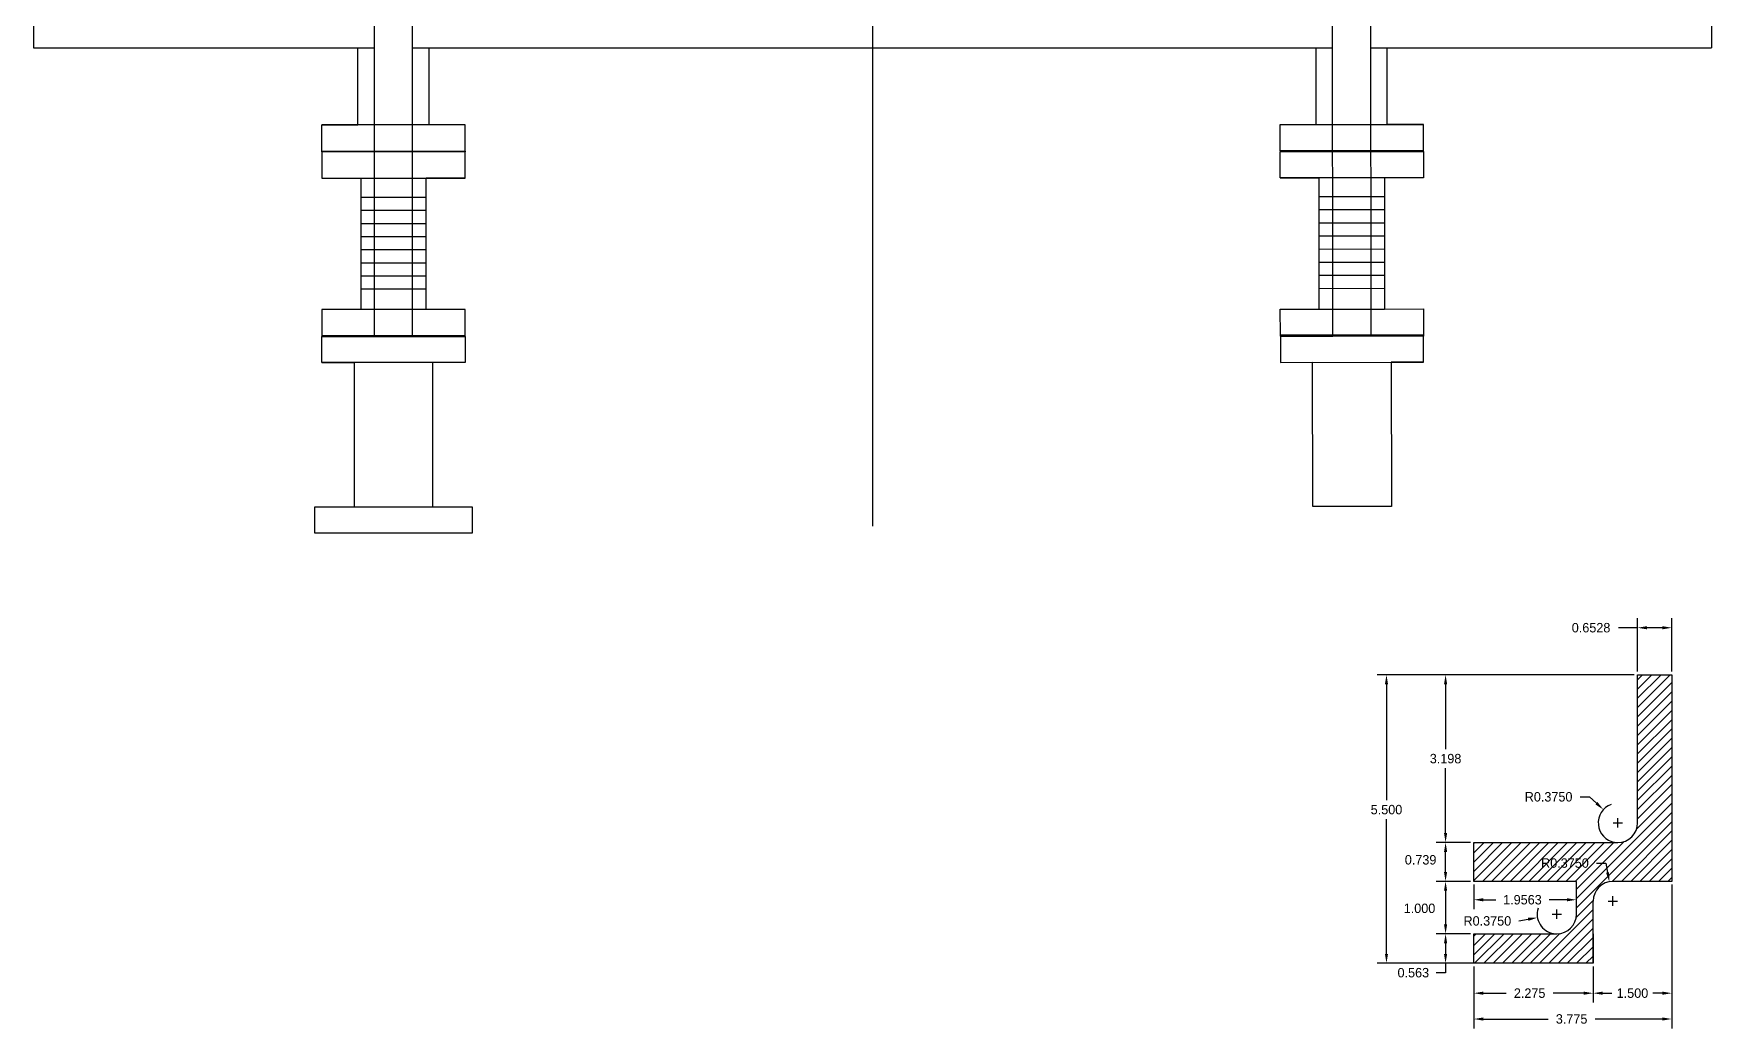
# Model space of a CAD drawing. Header units: inches. Extents: x -164 to 250, y -285 to 80.
# Drawn here: x -113.87 to -81.87, y -143.17 to -124.21 of the extents above; entities that cross this region are included whole.
import ezdxf

# ---------------------------------------------------------------- set-up
doc = ezdxf.new("R2010")
doc.units = ezdxf.units.IN
doc.header["$MEASUREMENT"] = 0
doc.layers.add('trajectories', color=3, linetype='Continuous')
doc.dimstyles.get("Standard").update_dxf_attribs({"dimtxt": 0.18, "dimasz": 0.18, "dimexe": 0.18, "dimexo": 0.0625, "dimgap": 0.09, "dimtad": 0, "dimtih": 1, "dimtoh": 1, "dimdec": 4, "dimzin": 0, "dimdsep": 46, "dimtxsty": 'Standard', "dimcen": 0.09, "dimadec": 0, "dimazin": 0, "dimtfac": 1, "dimtdec": 4, "dimtofl": 0, "dimtmove": 0, "dimatfit": 3, "dimfxl": 1, "dimtolj": 1, "dimtzin": 0, "dimarcsym": 0})

# ---------------------------------------------------------------- blocks, each defined once
blk = doc.blocks.new('*D135')
at = {"layer": 'Defpoints', "color": 0, "transparency": 16777216}
for p in [(-86.4, -141.369), (-86.939, -141.931), (-86.4, -141.931)]:
    blk.add_point(p, dxfattribs=at)
at = {"layer": 'trajectories', "color": 0, "lineweight": -2, "transparency": 16777216}
for p, q in [((-86.462, -141.369), (-87.119, -141.369)), ((-86.939, -141.549), (-86.939, -141.751)), ((-86.462, -141.931), (-87.119, -141.931)), ((-86.939, -141.931), (-86.939, -142.111)), ((-86.939, -142.111), (-87.119, -142.111))]:
    blk.add_line(p, q, dxfattribs=at)
at = {"layer": 'trajectories', "color": 0, "transparency": 16777216}
for points in [[(-86.969, -141.549), (-86.909, -141.549), (-86.939, -141.369)], [(-86.969, -141.751), (-86.909, -141.751), (-86.939, -141.931)]]:
    blk.add_solid(points, dxfattribs=at)
at = {"layer": 'trajectories', "color": 0, "transparency": 16777216, "insert": (-87.554, -142.111), "char_height": 0.18, "attachment_point": 5}
blk.add_mtext('\\A1;0.563', dxfattribs=at)
blk = doc.blocks.new('*D136')
at = {"layer": 'Defpoints', "color": 0, "transparency": 16777216}
for p in [(-86.4, -140.369), (-86.939, -141.369), (-86.4, -141.369)]:
    blk.add_point(p, dxfattribs=at)
at = {"layer": 'trajectories', "color": 0, "lineweight": -2, "transparency": 16777216}
for p, q in [((-86.462, -140.369), (-87.119, -140.369)), ((-86.939, -140.549), (-86.939, -141.189)), ((-86.462, -141.369), (-87.119, -141.369))]:
    blk.add_line(p, q, dxfattribs=at)
at = {"layer": 'trajectories', "color": 0, "transparency": 16777216}
for points in [[(-86.969, -140.549), (-86.909, -140.549), (-86.939, -140.369)], [(-86.969, -141.189), (-86.909, -141.189), (-86.939, -141.369)]]:
    blk.add_solid(points, dxfattribs=at)
at = {"layer": 'trajectories', "color": 0, "transparency": 16777216, "insert": (-87.436, -140.884), "char_height": 0.18, "attachment_point": 5}
blk.add_mtext('\\A1;1.000', dxfattribs=at)
blk = doc.blocks.new('*D137')
at = {"layer": 'Defpoints', "color": 0, "transparency": 16777216}
for p in [(-86.939, -139.629), (-86.4, -139.629), (-86.4, -140.369)]:
    blk.add_point(p, dxfattribs=at)
at = {"layer": 'trajectories', "color": 0, "lineweight": -2, "transparency": 16777216}
for p, q in [((-86.462, -139.629), (-87.119, -139.629)), ((-86.939, -140.189), (-86.939, -139.809)), ((-86.462, -140.369), (-87.119, -140.369))]:
    blk.add_line(p, q, dxfattribs=at)
at = {"layer": 'trajectories', "color": 0, "transparency": 16777216}
for points in [[(-86.969, -139.809), (-86.909, -139.809), (-86.939, -139.629)], [(-86.969, -140.189), (-86.909, -140.189), (-86.939, -140.369)]]:
    blk.add_solid(points, dxfattribs=at)
at = {"layer": 'trajectories', "color": 0, "transparency": 16777216, "insert": (-87.415, -139.959), "char_height": 0.18, "attachment_point": 5}
blk.add_mtext('\\A1;0.739', dxfattribs=at)
blk = doc.blocks.new('*D138')
at = {"layer": 'Defpoints', "color": 0, "transparency": 16777216}
for p in [(-88.066, -136.431), (-83.277, -136.431), (-84.125, -141.931)]:
    blk.add_point(p, dxfattribs=at)
at = {"layer": 'trajectories', "color": 0, "lineweight": -2, "transparency": 16777216}
for p, q in [((-83.34, -136.431), (-88.246, -136.431)), ((-88.066, -136.611), (-88.066, -138.822)), ((-88.066, -141.751), (-88.066, -139.182)), ((-84.187, -141.931), (-88.246, -141.931))]:
    blk.add_line(p, q, dxfattribs=at)
at = {"layer": 'trajectories', "color": 0, "transparency": 16777216}
for points in [[(-88.096, -136.611), (-88.036, -136.611), (-88.066, -136.431)], [(-88.096, -141.751), (-88.036, -141.751), (-88.066, -141.931)]]:
    blk.add_solid(points, dxfattribs=at)
at = {"layer": 'trajectories', "color": 0, "transparency": 16777216, "insert": (-88.066, -139.002), "char_height": 0.18, "attachment_point": 5}
blk.add_mtext('\\A1;5.500', dxfattribs=at)
blk = doc.blocks.new('*D115')
at = {"layer": 'Defpoints', "color": 0, "transparency": 16777216}
for p in [(-86.939, -136.431), (-83.277, -136.431), (-86.4, -139.629)]:
    blk.add_point(p, dxfattribs=at)
at = {"layer": 'trajectories', "color": 0, "lineweight": -2, "transparency": 16777216}
for p, q in [((-83.34, -136.431), (-87.119, -136.431)), ((-86.939, -136.611), (-86.939, -137.85)), ((-86.939, -139.449), (-86.939, -138.21)), ((-86.462, -139.629), (-87.119, -139.629))]:
    blk.add_line(p, q, dxfattribs=at)
at = {"layer": 'trajectories', "color": 0, "transparency": 16777216}
for points in [[(-86.969, -136.611), (-86.909, -136.611), (-86.939, -136.431)], [(-86.969, -139.449), (-86.909, -139.449), (-86.939, -139.629)]]:
    blk.add_solid(points, dxfattribs=at)
at = {"layer": 'trajectories', "color": 0, "transparency": 16777216, "insert": (-86.939, -138.03), "char_height": 0.18, "attachment_point": 5}
blk.add_mtext('\\A1;3.198', dxfattribs=at)
blk = doc.blocks.new('*D139')
at = {"layer": 'Defpoints', "color": 0, "transparency": 16777216}
for p in [(-86.4, -141.931), (-84.125, -141.931), (-84.125, -142.501)]:
    blk.add_point(p, dxfattribs=at)
at = {"layer": 'trajectories', "color": 0, "lineweight": -2, "transparency": 16777216}
for p, q in [((-86.4, -141.994), (-86.4, -142.681)), ((-84.125, -141.994), (-84.125, -142.681)), ((-86.22, -142.501), (-85.786, -142.501)), ((-84.305, -142.501), (-84.886, -142.501))]:
    blk.add_line(p, q, dxfattribs=at)
at = {"layer": 'trajectories', "color": 0, "transparency": 16777216}
for points in [[(-86.22, -142.471), (-86.22, -142.531), (-86.4, -142.501)], [(-84.305, -142.471), (-84.305, -142.531), (-84.125, -142.501)]]:
    blk.add_solid(points, dxfattribs=at)
at = {"layer": 'trajectories', "color": 0, "transparency": 16777216, "insert": (-85.336, -142.501), "char_height": 0.18, "attachment_point": 5}
blk.add_mtext('\\A1;2.275', dxfattribs=at)
blk = doc.blocks.new('*D140')
at = {"layer": 'Defpoints', "color": 0, "transparency": 16777216}
for p in [(-82.625, -140.369), (-84.125, -141.931), (-82.625, -142.501)]:
    blk.add_point(p, dxfattribs=at)
at = {"layer": 'trajectories', "color": 0, "lineweight": -2, "transparency": 16777216}
for p, q in [((-82.625, -140.431), (-82.625, -142.681)), ((-84.125, -141.994), (-84.125, -142.681)), ((-83.945, -142.501), (-83.765, -142.501)), ((-82.805, -142.501), (-82.985, -142.501))]:
    blk.add_line(p, q, dxfattribs=at)
at = {"layer": 'trajectories', "color": 0, "transparency": 16777216}
for points in [[(-83.945, -142.471), (-83.945, -142.531), (-84.125, -142.501)], [(-82.805, -142.471), (-82.805, -142.531), (-82.625, -142.501)]]:
    blk.add_solid(points, dxfattribs=at)
at = {"layer": 'trajectories', "color": 0, "transparency": 16777216, "insert": (-83.375, -142.501), "char_height": 0.18, "attachment_point": 5}
blk.add_mtext('\\A1;1.500', dxfattribs=at)
blk = doc.blocks.new('*D141')
at = {"layer": 'Defpoints', "color": 0, "transparency": 16777216}
for p in [(-82.625, -140.369), (-86.4, -141.931), (-82.625, -142.993)]:
    blk.add_point(p, dxfattribs=at)
at = {"layer": 'trajectories', "color": 0, "lineweight": -2, "transparency": 16777216}
for p, q in [((-82.625, -140.431), (-82.625, -143.173)), ((-86.4, -141.994), (-86.4, -143.173)), ((-86.22, -142.993), (-84.985, -142.993)), ((-82.805, -142.993), (-84.085, -142.993))]:
    blk.add_line(p, q, dxfattribs=at)
at = {"layer": 'trajectories', "color": 0, "transparency": 16777216}
for points in [[(-86.22, -142.963), (-86.22, -143.023), (-86.4, -142.993)], [(-82.805, -142.963), (-82.805, -143.023), (-82.625, -142.993)]]:
    blk.add_solid(points, dxfattribs=at)
at = {"layer": 'trajectories', "color": 0, "transparency": 16777216, "insert": (-84.535, -142.993), "char_height": 0.18, "attachment_point": 5}
blk.add_mtext('\\A1;3.775', dxfattribs=at)
blk = doc.blocks.new('*D142')
at = {"layer": 'Defpoints', "color": 0, "transparency": 16777216}
for p in [(-82.625, -135.534), (-83.277, -136.431), (-82.625, -136.431)]:
    blk.add_point(p, dxfattribs=at)
at = {"layer": 'trajectories', "color": 0, "lineweight": -2, "transparency": 16777216}
for p, q in [((-83.277, -136.369), (-83.277, -135.354)), ((-82.625, -136.369), (-82.625, -135.354)), ((-83.277, -135.534), (-83.639, -135.534)), ((-82.805, -135.534), (-83.097, -135.534))]:
    blk.add_line(p, q, dxfattribs=at)
at = {"layer": 'trajectories', "color": 0, "transparency": 16777216}
for points in [[(-83.097, -135.504), (-83.097, -135.564), (-83.277, -135.534)], [(-82.805, -135.504), (-82.805, -135.564), (-82.625, -135.534)]]:
    blk.add_solid(points, dxfattribs=at)
at = {"layer": 'trajectories', "color": 0, "transparency": 16777216, "insert": (-84.164, -135.534), "char_height": 0.18, "attachment_point": 5}
blk.add_mtext('\\A1;0.6528', dxfattribs=at)
blk = doc.blocks.new('*D143')
at = {"layer": 'Defpoints', "color": 0, "transparency": 16777216}
for p in [(-83.929, -139.001), (-83.652, -139.254)]:
    blk.add_point(p, dxfattribs=at)
at = {"layer": 'trajectories', "color": 0, "lineweight": -2, "transparency": 16777216}
for p, q in [((-84.374, -138.758), (-84.194, -138.758)), ((-84.194, -138.758), (-84.062, -138.88)), ((-83.652, -139.344), (-83.652, -139.164)), ((-83.742, -139.254), (-83.562, -139.254))]:
    blk.add_line(p, q, dxfattribs=at)
blk.add_arc((-83.652, -139.254), 0.375, 110.0001, 260.4507, dxfattribs=at)
at = {"layer": 'trajectories', "color": 0, "transparency": 16777216}
blk.add_solid([(-84.041, -138.857), (-84.082, -138.902), (-83.929, -139.001)], dxfattribs=at)
at = {"layer": 'trajectories', "color": 0, "transparency": 16777216, "insert": (-84.974, -138.758), "char_height": 0.18, "attachment_point": 5}
blk.add_mtext('\\A1;R0.3750', dxfattribs=at)
blk = doc.blocks.new('*D144')
at = {"layer": 'Defpoints', "color": 0, "transparency": 16777216}
for p in [(-85.187, -141.06), (-84.818, -140.994)]:
    blk.add_point(p, dxfattribs=at)
at = {"layer": 'trajectories', "color": 0, "lineweight": -2, "transparency": 16777216}
for p, q in [((-85.542, -141.124), (-85.365, -141.092)), ((-84.908, -140.994), (-84.728, -140.994)), ((-84.818, -141.084), (-84.818, -140.904))]:
    blk.add_line(p, q, dxfattribs=at)
blk.add_arc((-84.818, -140.994), 0.375, 162.7113, 260.4507, dxfattribs=at)
at = {"layer": 'trajectories', "color": 0, "transparency": 16777216}
blk.add_solid([(-85.37, -141.063), (-85.359, -141.122), (-85.187, -141.06)], dxfattribs=at)
at = {"layer": 'trajectories', "color": 0, "transparency": 16777216, "insert": (-86.142, -141.124), "char_height": 0.18, "attachment_point": 5}
blk.add_mtext('\\A1;R0.3750', dxfattribs=at)
blk = doc.blocks.new('*D145')
at = {"layer": 'Defpoints', "color": 0, "transparency": 16777216}
for p in [(-83.817, -140.375), (-83.75, -140.744)]:
    blk.add_point(p, dxfattribs=at)
at = {"layer": 'trajectories', "color": 0, "lineweight": -2, "transparency": 16777216}
for p, q in [((-84.062, -140.021), (-83.882, -140.021)), ((-83.882, -140.021), (-83.849, -140.198)), ((-83.84, -140.744), (-83.66, -140.744)), ((-83.75, -140.834), (-83.75, -140.654))]:
    blk.add_line(p, q, dxfattribs=at)
at = {"layer": 'trajectories', "color": 0, "transparency": 16777216}
blk.add_solid([(-83.82, -140.193), (-83.879, -140.203), (-83.817, -140.375)], dxfattribs=at)
at = {"layer": 'trajectories', "color": 0, "transparency": 16777216, "insert": (-84.662, -140.021), "char_height": 0.18, "attachment_point": 5}
blk.add_mtext('\\A1;R0.3750', dxfattribs=at)
blk = doc.blocks.new('*D114')
at = {"layer": 'Defpoints', "color": 0, "transparency": 16777216}
for p in [(-86.4, -140.369), (-84.443, -140.72), (-84.443, -140.994)]:
    blk.add_point(p, dxfattribs=at)
at = {"layer": 'trajectories', "color": 0, "lineweight": -2, "transparency": 16777216}
for p, q in [((-86.4, -140.431), (-86.4, -140.9)), ((-86.22, -140.72), (-85.983, -140.72)), ((-84.623, -140.72), (-84.963, -140.72)), ((-84.443, -140.931), (-84.443, -140.54))]:
    blk.add_line(p, q, dxfattribs=at)
at = {"layer": 'trajectories', "color": 0, "transparency": 16777216}
for points in [[(-86.22, -140.69), (-86.22, -140.75), (-86.4, -140.72)], [(-84.623, -140.69), (-84.623, -140.75), (-84.443, -140.72)]]:
    blk.add_solid(points, dxfattribs=at)
at = {"layer": 'trajectories', "color": 0, "transparency": 16777216, "insert": (-85.473, -140.72), "char_height": 0.18, "attachment_point": 5}
blk.add_mtext('\\A1;1.9563', dxfattribs=at)

msp = doc.modelspace()

# ---------------------------------------------------------------- hatches: boundary and pattern name
at = {"layer": 'trajectories'}
h = msp.add_hatch(dxfattribs=at)
h.set_pattern_fill('ANSI31', color=256)
h.set_pattern_definition([(45, (-100.2974, 65.83427), (-0.08838835, 0.08838835), [])])
h.paths.add_polyline_path([(-82.62464, -136.43147), (-83.27744, -136.43147), (-83.27744, -139.25447, -0.41421356), (-83.65244, -139.62947), (-86.39959, -139.62947), (-86.39959, -140.36897), (-84.4433, -140.36897), (-84.4433, -140.74397), (-84.4433, -140.99397, -0.41421356), (-84.8183, -141.36897), (-86.39959, -141.36897), (-86.39959, -141.93147), (-84.12455, -141.93147), (-84.12455, -141.36897), (-84.12455, -140.74397, -0.41421356), (-83.74955, -140.36897), (-82.62464, -140.36897)])
h.paths.add_polyline_path([(-85.21669, -140.15594), (-84.10669, -140.15594), (-84.10669, -139.88594), (-85.21669, -139.88594)], flags=24)

# ---------------------------------------------------------------- linework, layer by layer
for p, q in [((-97.86829, -118.03624), (-97.86829, -133.59874)), ((-107.36829, -129.97994), (-107.36829, -122.88004)), ((-106.63829, -129.97994), (-106.63829, -122.88004)), ((-89.0902, -129.97384), (-89.09506, -122.88004)), ((-88.3602, -129.97334), (-88.36506, -122.88004)), ((-113.86829, -123.47999), (-113.86829, -124.47999)), ((-81.86829, -123.47999), (-81.86829, -124.47999)), ((-113.86829, -124.47999), (-107.36829, -124.47999)), ((-107.68079, -125.94869), (-107.68079, -124.47999)), ((-106.63829, -124.47999), (-89.09397, -124.47999)), ((-106.32579, -125.94869), (-106.32579, -124.47999)), ((-89.4055, -125.94281), (-89.40646, -124.47411)), ((-88.36397, -124.47999), (-81.86829, -124.47999)), ((-88.0505, -125.94187), (-88.05146, -124.47317)), ((-105.63829, -125.94869), (-108.36829, -125.94869)), ((-108.36829, -125.94869), (-107.68079, -125.94869)), ((-108.36829, -126.44869), (-108.36829, -125.94869)), ((-105.63829, -125.94869), (-106.32579, -125.94869)), ((-105.63829, -126.44869), (-105.63829, -125.94869)), ((-90.093, -125.94329), (-87.363, -125.94139)), ((-90.093, -125.94329), (-89.4055, -125.94281)), ((-90.09265, -126.44329), (-90.093, -125.94329)), ((-87.363, -125.94139), (-88.0505, -125.94187)), ((-87.36265, -126.44139), (-87.363, -125.94139)), ((-108.36829, -126.44869), (-105.63829, -126.44869)), ((-108.36829, -126.46431), (-108.36829, -126.44869)), ((-105.63829, -126.46431), (-108.36829, -126.46431)), ((-108.36829, -126.46431), (-108.36829, -126.96431)), ((-105.63829, -126.44869), (-105.63829, -126.46431)), ((-105.63829, -126.96431), (-105.63829, -126.46431)), ((-87.36265, -126.44139), (-90.09265, -126.44329)), ((-90.09265, -126.44329), (-90.09264, -126.45891)), ((-90.09264, -126.45891), (-87.36264, -126.45702)), ((-90.0923, -126.95891), (-90.09264, -126.45891)), ((-87.36264, -126.45702), (-87.36265, -126.44139)), ((-87.36264, -126.45702), (-87.3623, -126.95702)), ((-108.36829, -126.96431), (-105.63829, -126.96431)), ((-108.36829, -126.96431), (-107.62829, -126.96431)), ((-107.62829, -126.96431), (-107.62829, -129.46431)), ((-105.63829, -126.96431), (-106.37829, -126.96431)), ((-106.37829, -129.46431), (-106.37829, -126.96431)), ((-87.3623, -126.95702), (-90.0923, -126.95891)), ((-90.0923, -126.95891), (-89.3523, -126.9584)), ((-89.35056, -129.4584), (-89.3523, -126.9584)), ((-87.3623, -126.95702), (-88.1023, -126.95753)), ((-88.1023, -126.95753), (-88.10056, -129.45753)), ((-107.62829, -127.326), (-106.37829, -127.326)), ((-107.62829, -127.326), (-106.37829, -127.326)), ((-88.10204, -127.31922), (-89.35204, -127.32009)), ((-88.10204, -127.31922), (-89.35204, -127.32009)), ((-107.62829, -127.576), (-106.37829, -127.576)), ((-88.10187, -127.56922), (-89.35187, -127.57009)), ((-107.62829, -127.826), (-106.37829, -127.826)), ((-88.1017, -127.81922), (-89.3517, -127.82009)), ((-107.62829, -128.076), (-106.37829, -128.076)), ((-88.10152, -128.06922), (-89.35152, -128.07009)), ((-88.10135, -128.31922), (-89.35135, -128.32009)), ((-107.62829, -128.326), (-106.37829, -128.326)), ((-107.62829, -128.576), (-106.37829, -128.576)), ((-107.62829, -128.576), (-106.37829, -128.576)), ((-88.10118, -128.56922), (-89.35118, -128.57009)), ((-88.10118, -128.56922), (-89.35118, -128.57009)), ((-107.62829, -128.826), (-106.37829, -128.826)), ((-107.62829, -128.826), (-106.37829, -128.826)), ((-88.101, -128.81922), (-89.351, -128.82008)), ((-88.101, -128.81922), (-89.351, -128.82008)), ((-107.62829, -129.076), (-106.37829, -129.076)), ((-88.10083, -129.06922), (-89.35083, -129.07008)), ((-107.62829, -129.46431), (-108.36829, -129.46431)), ((-108.36829, -129.46431), (-108.36829, -129.96431)), ((-106.37829, -129.46431), (-107.62829, -129.46431)), ((-105.63829, -129.46431), (-106.37829, -129.46431)), ((-105.63829, -129.96431), (-105.63829, -129.46431)), ((-90.09056, -129.45891), (-89.35056, -129.4584)), ((-90.09021, -129.95891), (-90.09056, -129.45891)), ((-89.35056, -129.4584), (-88.10056, -129.45753)), ((-88.10056, -129.45753), (-87.36056, -129.45702)), ((-87.36056, -129.45702), (-87.36021, -129.95702)), ((-108.36829, -129.96431), (-105.63829, -129.96431)), ((-108.36829, -129.96431), (-108.36829, -129.97994)), ((-108.36829, -129.97994), (-105.63829, -129.97994)), ((-108.36829, -130.47994), (-108.36829, -129.97994)), ((-108.36829, -129.97994), (-107.36829, -129.97994)), ((-105.63829, -129.97994), (-106.63829, -129.97994)), ((-105.63829, -129.97994), (-105.63829, -129.96431)), ((-105.63829, -129.97994), (-105.63829, -130.47994)), ((-87.36021, -129.95702), (-90.09021, -129.95891)), ((-90.0902, -129.97454), (-90.09021, -129.95891)), ((-87.3602, -129.97264), (-90.0902, -129.97454)), ((-90.0902, -129.97454), (-89.0902, -129.97384)), ((-90.0902, -129.97454), (-90.08985, -130.47454)), ((-87.3602, -129.97264), (-88.3602, -129.97334)), ((-87.36021, -129.95702), (-87.3602, -129.97264)), ((-87.35985, -130.47264), (-87.3602, -129.97264)), ((-105.63829, -130.47994), (-108.36829, -130.47994)), ((-108.36829, -130.47994), (-107.75329, -130.47994)), ((-107.75329, -130.47994), (-107.75329, -133.22994)), ((-105.63829, -130.47994), (-106.25329, -130.47994)), ((-106.25329, -133.22994), (-106.25329, -130.47994)), ((-90.08985, -130.47454), (-87.35985, -130.47264)), ((-90.08985, -130.47454), (-89.47485, -130.47411)), ((-89.47294, -133.22411), (-89.47485, -130.47411)), ((-87.35985, -130.47264), (-87.97485, -130.47307)), ((-87.97485, -130.47307), (-87.97294, -133.22307)), ((-107.75329, -133.22994), (-106.25329, -133.22994)), ((-87.97294, -133.22307), (-89.47294, -133.22411))]:
    msp.add_line(p, q)
msp.add_lwpolyline([(-108.50329, -133.22994), (-105.50329, -133.22994), (-105.50329, -133.72994), (-108.50329, -133.72994)], close=True)
for p, q in [((-83.27744, -139.25447), (-83.27744, -136.43147)), ((-83.27744, -136.43147), (-82.62464, -136.43147)), ((-84.4433, -140.99397), (-84.4433, -140.36897)), ((-84.4433, -140.74397), (-84.4433, -140.36897)), ((-84.12455, -141.93147), (-84.12455, -140.74397))]:
    msp.add_line(p, q, dxfattribs=at)
for points in [[(-82.62464, -136.43147), (-82.62464, -140.36897), (-83.74955, -140.36897)], [(-84.4433, -140.36897), (-86.39959, -140.36897), (-86.39959, -139.62947), (-83.65244, -139.62947)], [(-84.12455, -141.36897), (-84.12455, -141.93147), (-86.39959, -141.93147), (-86.39959, -141.36897), (-84.8183, -141.36897)]]:
    msp.add_lwpolyline(points, dxfattribs=at)
for centre, start, end in [((-83.65244, -139.25447), 270, 0), ((-83.74955, -140.74397), 90, 180), ((-84.8183, -140.99397), 270, 0)]:
    msp.add_arc(centre, 0.375, start, end, dxfattribs=at)

# ---------------------------------------------------------------- dimensions: what is measured, and where the dimension line sits
for base, p1, p2, picture, middle in [((-82.62464, -135.53421), (-83.27744, -136.43147), (-82.62464, -136.43147), '*D142', (-84.16421, -135.53421)), ((-84.4433, -140.72001), (-86.39959, -140.36897), (-84.4433, -140.99397), '*D114', (-85.47286, -140.72001))]:
    dim = msp.add_linear_dim(base=base, p1=p1, p2=p2, dimstyle='Standard', dxfattribs=at)
    dim.commit()
    dim.dimension.update_dxf_attribs({"geometry": picture, "text_midpoint": middle, "dimtype": 160})
for base, p1, p2, override, picture, middle in [((-88.06613, -136.43147), (-84.12455, -141.93147), (-83.27744, -136.43147), {"dimdec": 3}, '*D138', (-88.06613, -139.00186)), ((-86.939033, -139.629473), (-86.399594, -140.368969), (-86.399594, -139.629473), {"dimdec": 3, "dimtmove": 2}, '*D137', (-87.415121, -139.959117)), ((-86.93903, -141.36897), (-86.39959, -140.36897), (-86.39959, -141.36897), {"dimdec": 3, "dimtmove": 2}, '*D136', (-87.43602, -140.88438))]:
    dim = msp.add_linear_dim(base=base, p1=p1, p2=p2, angle=90, dimstyle='Standard', override=override, dxfattribs=at)
    dim.commit()
    dim.dimension.update_dxf_attribs({"geometry": picture, "text_midpoint": middle, "dimtype": 160})
for base, p1, p2, picture, middle in [((-86.93903, -136.43147), (-86.39959, -139.62947), (-83.27744, -136.43147), '*D115', (-86.93903, -138.03047)), ((-86.9390330711, -141.9314694118), (-86.3995938612, -141.3689694118), (-86.3995938612, -141.9314694118), '*D135', (-87.5540330711, -142.1114694118))]:
    dim = msp.add_linear_dim(base=base, p1=p1, p2=p2, angle=90, dimstyle='Standard', override={"dimdec": 3}, dxfattribs=at)
    dim.commit()
    dim.dimension.update_dxf_attribs({"geometry": picture, "text_midpoint": middle})
for center, mpoint, picture, middle in [((-83.65244, -139.25447), (-83.92893, -139.00114), '*D143', (-84.97436, -138.75793)), ((-83.74955, -140.74397), (-83.81697, -140.37508), '*D145', (-84.66169, -140.02094)), ((-84.8183, -140.99397), (-85.18736, -141.06046), '*D144', (-86.14166, -141.12429))]:
    dim = msp.add_radius_dim(center=center, mpoint=mpoint, dimstyle='Standard', dxfattribs=at)
    dim.commit()
    dim.dimension.update_dxf_attribs({"geometry": picture, "text_midpoint": middle})
for base, p2, picture, middle in [((-82.62464, -142.99261), (-82.62464, -140.36897), '*D141', (-84.53544, -142.99261)), ((-84.12455, -142.50065), (-84.12455, -141.93147), '*D139', (-85.3356, -142.50065))]:
    dim = msp.add_linear_dim(base=base, p1=(-86.39959, -141.93147), p2=p2, dimstyle='Standard', override={"dimdec": 3}, dxfattribs=at)
    dim.commit()
    dim.dimension.update_dxf_attribs({"geometry": picture, "text_midpoint": middle, "dimtype": 160})
dim = msp.add_linear_dim(base=(-82.62464, -142.50065), p1=(-84.12455, -141.93147), p2=(-82.62464, -140.36897), dimstyle='Standard', override={"dimdec": 3}, dxfattribs=at)
dim.commit()
dim.dimension.update_dxf_attribs({"geometry": '*D140', "text_midpoint": (-83.3746, -142.50065)})

doc.saveas('drawing.dxf')
